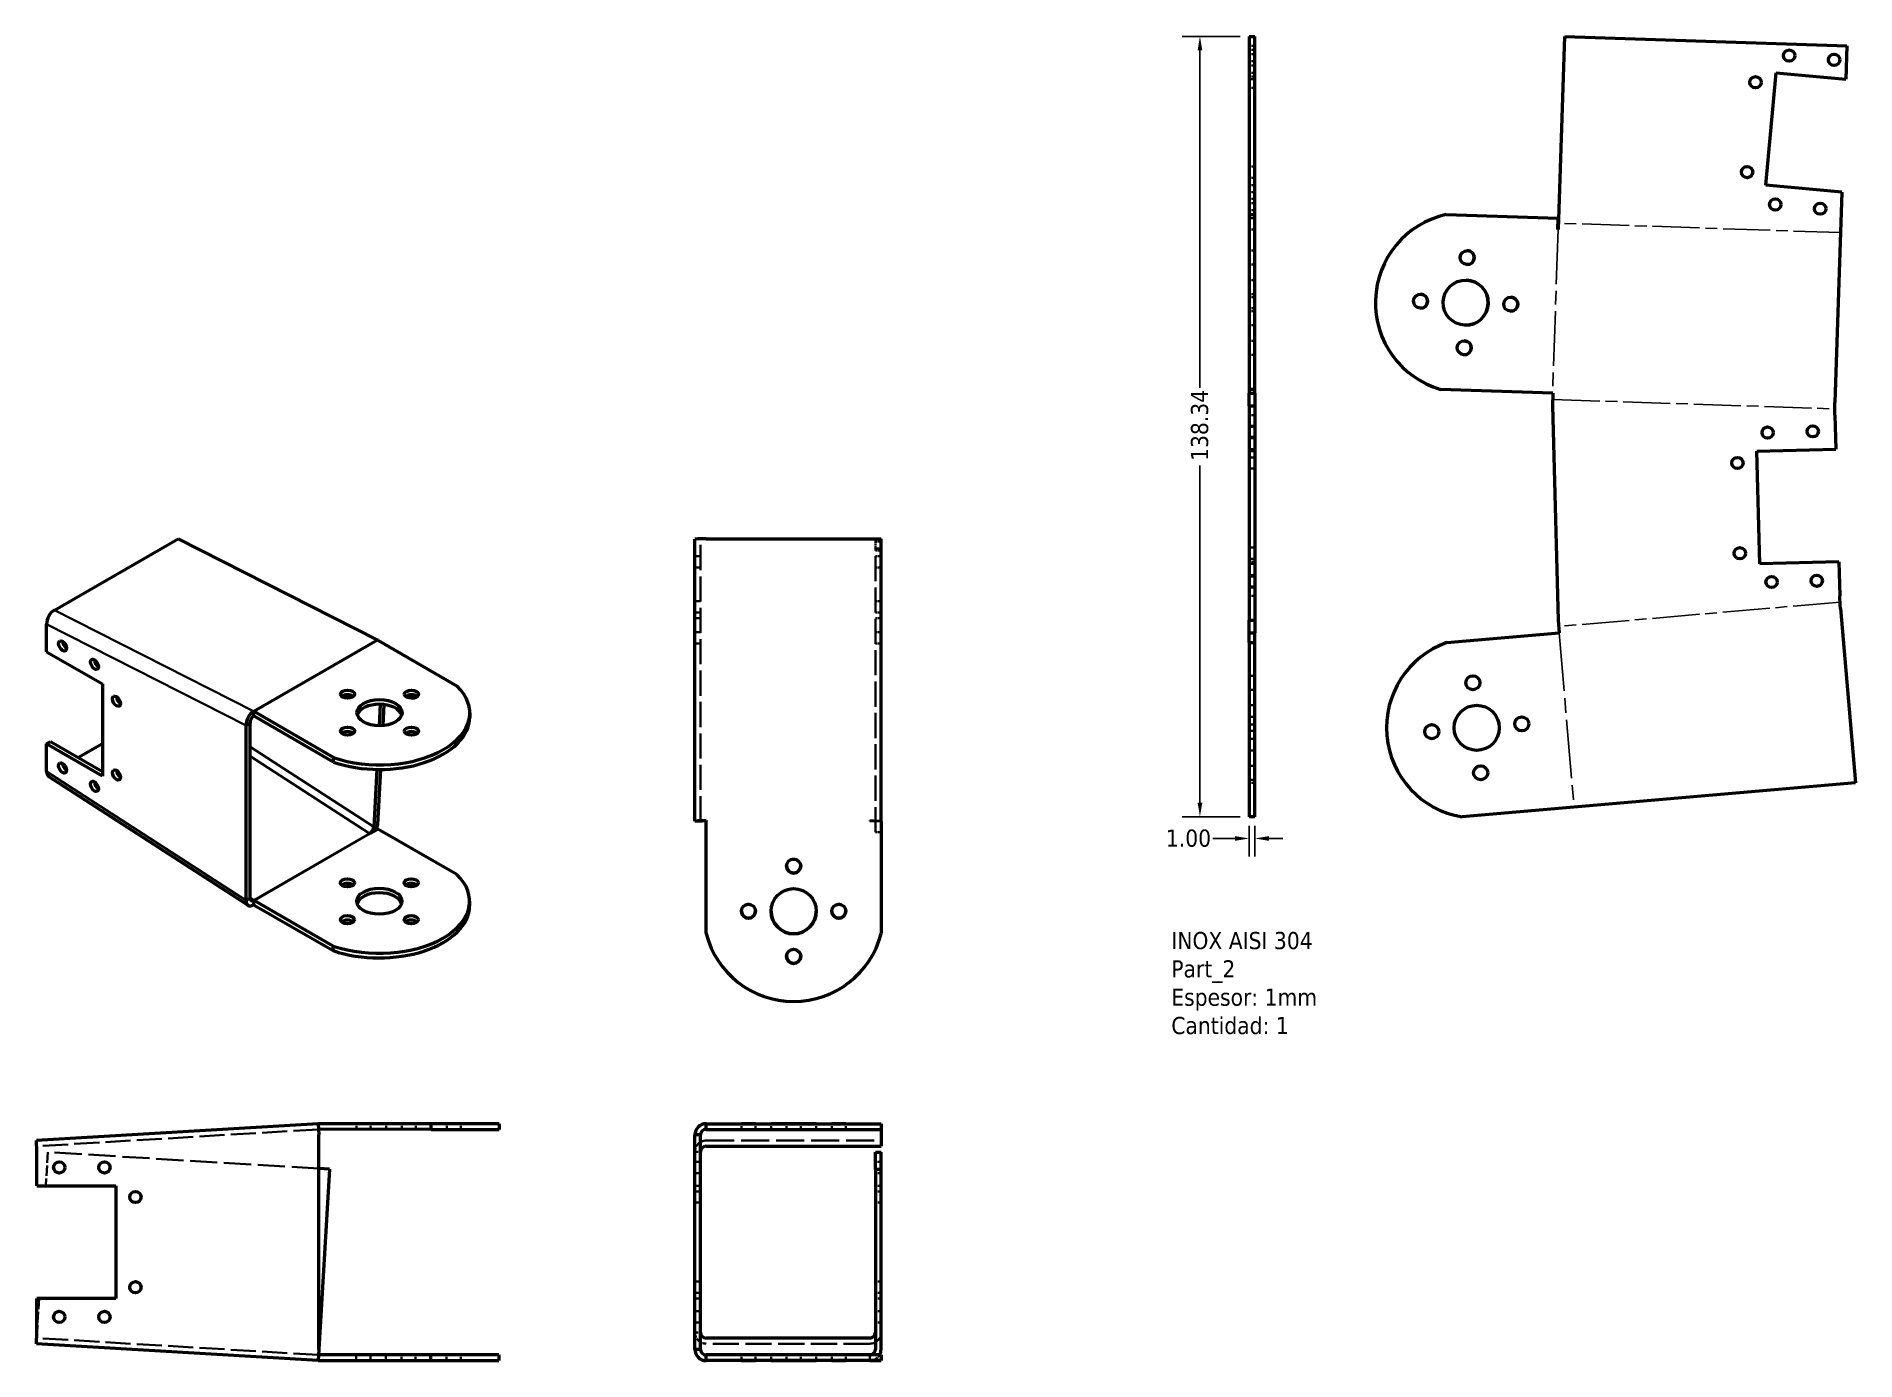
# Model space of a CAD drawing. Header units: millimetres. Extents: x 41 to 363, y 44 to 279.
import ezdxf

# ---------------------------------------------------------------- set-up
doc = ezdxf.new("R2010")
doc.units = ezdxf.units.MM
doc.linetypes.add('CHAIN', pattern=[0.3543, 0.2362, -0.0295, 0.0591, -0.0295])
doc.linetypes.add('DASHED', pattern=[0.2068, 0.1655, -0.0413])
for name, color, linetype, lineweight in [('Bend Centerline (ANSI)', 7, 'CHAIN', 25), ('Dimension (ANSI)', 7, 'Continuous', 25), ('Hidden (ANSI)', 7, 'DASHED', 35), ('Symbol (ANSI)', 7, 'Continuous', 25), ('Visible (ANSI)', 7, 'Continuous', 50), ('Visible Narrow (ANSI)', 7, 'Continuous', 35)]:
    doc.layers.add(name, color=color, linetype=linetype, lineweight=lineweight)
doc.styles.add('Note Text (ANSI)', font='tahoma.ttf')
doc.dimstyles.new('Default - mm (ANSI)', dxfattribs={"dimtxt": 3.048, "dimasz": 2.5, "dimexe": 3.175, "dimexo": 1.6002, "dimgap": 0.8, "dimtad": 0, "dimtoh": 1, "dimrnd": 1e-08, "dimzin": 4, "dimdsep": 46, "dimtxsty": 'Note Text (ANSI)', "dimcen": 0.09, "dimdle": 10, "dimclrd": 256, "dimclre": 256, "dimclrt": 256, "dimadec": 1, "dimazin": 1, "dimtfac": 1, "dimtofl": 0, "dimtmove": 0, "dimatfit": 3, "dimfxl": 0, "dimtolj": 1, "dimtzin": 4, "dimlwd": -1, "dimlwe": -1, "dimarcsym": 0})

# ---------------------------------------------------------------- blocks, each defined once
blk = doc.blocks.new('*D4')
at = {"layer": 'Defpoints', "color": 0}
for p in [(255.79, 278.55), (247.07, 140.22), (255.79, 140.22)]:
    blk.add_point(p, dxfattribs=at)
at = {"layer": 'Dimension (ANSI)'}
for p, q in [((254.19, 278.55), (243.9, 278.55)), ((247.07, 276.05), (247.07, 216.26)), ((247.07, 142.72), (247.07, 202.51)), ((254.19, 140.22), (243.9, 140.22))]:
    blk.add_line(p, q, dxfattribs=at)
for points in [[(246.66, 276.05), (247.49, 276.05), (247.07, 278.55)], [(246.66, 142.72), (247.49, 142.72), (247.07, 140.22)]]:
    blk.add_solid(points, dxfattribs=at)
at = {"layer": 'Dimension (ANSI)', "insert": (245.48, 203.31), "char_height": 3.048, "attachment_point": 1, "rotation": 90, "style": 'Note Text (ANSI)'}
blk.add_mtext('\\A1;138.34', dxfattribs=at)
blk = doc.blocks.new('*D5')
at = {"layer": 'Defpoints', "color": 0}
for p in [(255.79, 140.22), (256.79, 140.22), (256.79, 136.38)]:
    blk.add_point(p, dxfattribs=at)
at = {"layer": 'Dimension (ANSI)'}
for p, q in [((253.29, 136.38), (249.34, 136.38)), ((255.79, 138.61), (255.79, 133.21)), ((256.79, 138.61), (256.79, 133.21)), ((259.29, 136.38), (261.79, 136.38))]:
    blk.add_line(p, q, dxfattribs=at)
for points in [[(253.29, 136.8), (253.29, 135.97), (255.79, 136.38)], [(259.29, 136.8), (259.29, 135.97), (256.79, 136.38)]]:
    blk.add_solid(points, dxfattribs=at)
at = {"layer": 'Dimension (ANSI)', "insert": (241.04, 137.97), "char_height": 3.048, "attachment_point": 1, "style": 'Note Text (ANSI)'}
blk.add_mtext('\\A1;1.00', dxfattribs=at)

msp = doc.modelspace()

# ---------------------------------------------------------------- linework, layer by layer
at = {"layer": 'Bend Centerline (ANSI)', "ltscale": 35.301167}
msp.add_line((360.634, 243.775), (310.632, 245.439), dxfattribs=at)
at = {"layer": 'Bend Centerline (ANSI)', "ltscale": 40.92577}
msp.add_line((310.551, 244.311), (309.586, 215.327), dxfattribs=at)
at = {"layer": 'Bend Centerline (ANSI)', "ltscale": 35.313568}
for p, q in [((309.593, 214.195), (359.611, 212.53)), ((360.525, 178.283), (310.666, 173.955))]:
    msp.add_line(p, q, dxfattribs=at)
at = {"layer": 'Bend Centerline (ANSI)', "ltscale": 43.748238}
msp.add_line((310.72, 172.824), (313.401, 141.941), dxfattribs=at)
at = {"layer": 'Hidden (ANSI)', "ltscale": 1.903676}
for p, q in [((255.786, 276.888), (256.786, 276.888)), ((255.786, 276.142), (256.786, 276.142)), ((255.786, 275.397), (256.786, 275.397)), ((255.786, 274.142), (256.786, 274.142)), ((255.786, 273.397), (256.786, 273.397)), ((255.786, 272.092), (256.786, 272.092)), ((255.786, 271.426), (256.786, 271.426)), ((256.786, 270.94), (255.786, 270.94)), ((255.786, 269.426), (256.786, 269.426)), ((255.786, 255.496), (256.786, 255.496)), ((255.786, 253.496), (256.786, 253.496)), ((255.786, 252.179), (256.786, 252.179)), ((255.786, 250.915), (256.786, 250.915)), ((255.786, 249.757), (256.786, 249.757)), ((255.786, 249.012), (256.786, 249.012)), ((255.786, 247.757), (256.786, 247.757)), ((255.786, 247.012), (256.786, 247.012)), ((256.786, 246.311), (255.786, 246.311)), ((255.786, 244.312), (256.786, 244.312)), ((255.786, 244.309), (256.786, 244.309)), ((256.786, 213.064), (255.786, 213.064)), ((255.786, 211.398), (256.786, 211.398)), ((256.786, 209.545), (255.786, 209.545)), ((256.786, 209.331), (255.786, 209.331)), ((256.786, 207.545), (255.786, 207.545)), ((256.786, 207.331), (255.786, 207.331)), ((256.786, 205.402), (255.786, 205.402)), ((256.786, 205.029), (255.786, 205.029)), ((256.786, 203.937), (255.786, 203.937)), ((256.786, 201.937), (255.786, 201.937)), ((158.555, 189.425), (157.555, 189.425)), ((189.555, 189.005), (190.555, 189.005)), ((190.555, 187.805), (189.555, 187.805)), ((189.555, 187.448), (190.555, 187.448)), ((256.786, 187.942), (255.786, 187.942)), ((157.555, 186.425), (158.555, 186.425)), ((157.555, 184.425), (158.555, 184.425)), ((189.555, 186.425), (190.555, 186.425)), ((189.555, 184.425), (190.555, 184.425)), ((256.786, 185.942), (255.786, 185.942)), ((255.786, 185.409), (256.786, 185.409)), ((256.786, 185.036), (255.786, 185.036)), ((256.786, 183.054), (255.786, 183.054)), ((256.786, 182.841), (255.786, 182.841)), ((256.786, 181.054), (255.786, 181.054)), ((256.786, 180.841), (255.786, 180.841)), ((157.555, 178.425), (158.555, 178.425)), ((189.555, 178.425), (190.555, 178.425)), ((255.786, 179.413), (256.786, 179.413)), ((157.555, 176.425), (158.555, 176.425)), ((157.555, 175.425), (158.555, 175.425)), ((189.555, 176.425), (190.555, 176.425)), ((189.555, 175.425), (190.555, 175.425)), ((255.786, 175.082), (256.786, 175.082)), ((157.555, 172.925), (158.555, 172.925)), ((157.555, 170.925), (158.555, 170.925)), ((189.555, 172.925), (190.555, 172.925)), ((189.555, 170.925), (190.555, 170.925)), ((256.786, 165.22), (255.786, 165.22)), ((256.786, 162.72), (255.786, 162.72)), ((256.786, 160), (255.786, 160)), ((256.786, 157.942), (255.786, 157.942)), ((256.786, 156.558), (255.786, 156.558)), ((256.786, 155.442), (255.786, 155.442)), ((256.786, 154.058), (255.786, 154.058)), ((256.786, 152), (255.786, 152)), ((256.786, 149.28), (255.786, 149.28)), ((256.786, 146.78), (255.786, 146.78)), ((255.786, 146.271), (256.786, 146.271)), ((188.555, 139.486), (188.555, 139.546)), ((188.555, 139.425), (188.555, 139.424)), ((189.555, 137.509), (190.555, 137.509)), ((173.805, 131.485), (173.805, 131.486)), ((176.305, 131.485), (176.305, 131.486)), ((165.805, 123.485), (165.805, 123.486)), ((168.305, 123.485), (168.305, 123.486)), ((171.055, 123.485), (171.055, 123.486)), ((179.055, 123.485), (179.055, 123.486)), ((181.805, 123.485), (181.805, 123.486)), ((184.305, 123.485), (184.305, 123.486)), ((173.805, 115.485), (173.805, 115.486)), ((176.305, 115.485), (176.305, 115.486)), ((97.589, 85.82), (97.588, 84.82)), ((100.089, 85.817), (100.088, 84.817)), ((102.839, 85.814), (102.838, 84.814)), ((105.589, 85.811), (105.588, 84.811)), ((108.089, 85.808), (108.088, 84.808)), ((110.839, 85.805), (110.838, 84.805)), ((113.589, 85.801), (113.588, 84.801)), ((116.089, 85.798), (116.088, 84.798)), ((165.805, 85.809), (165.805, 84.809)), ((168.305, 85.809), (168.305, 84.809)), ((171.055, 85.809), (171.055, 84.809)), ((173.805, 85.8), (173.805, 84.8)), ((176.305, 85.8), (176.305, 84.8)), ((179.055, 85.809), (179.055, 84.809)), ((181.805, 85.809), (181.805, 84.809)), ((184.305, 85.809), (184.305, 84.809)), ((40.899, 81.83), (40.839, 82.828)), ((158.555, 83.828), (157.555, 83.828)), ((158.555, 80.828), (157.555, 80.828)), ((157.555, 79.08), (158.555, 79.08)), ((189.555, 79.08), (190.555, 79.08)), ((157.555, 77.08), (158.555, 77.08)), ((157.555, 74.83), (158.555, 74.83)), ((189.555, 77.08), (190.555, 77.08)), ((189.555, 74.83), (190.555, 74.83)), ((157.555, 73.83), (158.555, 73.83)), ((157.555, 71.83), (158.555, 71.83)), ((189.555, 73.83), (190.555, 73.83)), ((189.555, 71.83), (190.555, 71.83)), ((157.555, 57.83), (158.555, 57.83)), ((157.555, 55.83), (158.555, 55.83)), ((157.555, 54.83), (158.555, 54.83)), ((189.555, 57.83), (190.555, 57.83)), ((189.555, 55.83), (190.555, 55.83)), ((189.555, 54.83), (190.555, 54.83)), ((157.555, 52.58), (158.555, 52.58)), ((189.555, 52.58), (190.555, 52.58)), ((157.555, 50.58), (158.555, 50.58)), ((158.555, 48.831), (157.555, 48.831)), ((189.555, 50.58), (190.555, 50.58)), ((40.899, 47.83), (40.839, 46.831)), ((157.555, 45.831), (158.555, 45.831)), ((90.899, 44.831), (90.9, 43.831)), ((188.555, 44.831), (188.555, 43.831))]:
    msp.add_line(p, q, dxfattribs=at)
at = {"layer": 'Hidden (ANSI)', "ltscale": 1.903681}
for p, q in [((255.786, 240.594), (256.786, 240.594)), ((294.482, 240.593), (294.484, 240.593)), ((255.786, 238.094), (256.786, 238.094)), ((294.399, 238.094), (294.401, 238.094)), ((255.786, 235.348), (256.786, 235.348)), ((255.786, 232.864), (256.786, 232.864)), ((255.786, 232.332), (256.786, 232.332)), ((286.22, 232.864), (286.222, 232.863)), ((294.307, 235.346), (294.309, 235.346)), ((302.211, 232.331), (302.214, 232.331)), ((255.786, 230.364), (256.786, 230.364)), ((255.786, 229.832), (256.786, 229.832)), ((286.137, 230.365), (286.139, 230.365)), ((302.128, 229.833), (302.13, 229.833)), ((255.786, 227.348), (256.786, 227.348)), ((294.041, 227.35), (294.043, 227.35)), ((255.786, 224.603), (256.786, 224.602)), ((293.95, 224.602), (293.952, 224.602)), ((255.786, 222.103), (256.786, 222.102)), ((293.866, 222.103), (293.869, 222.103)), ((173.805, 131.532), (173.805, 131.533)), ((176.305, 131.532), (176.305, 131.533)), ((165.805, 123.532), (165.805, 123.533)), ((168.305, 123.532), (168.305, 123.533)), ((171.055, 123.532), (171.055, 123.533)), ((179.055, 123.532), (179.055, 123.533)), ((181.805, 123.532), (181.805, 123.533)), ((184.305, 123.532), (184.305, 123.533)), ((173.805, 115.532), (173.805, 115.533)), ((176.305, 115.532), (176.305, 115.533)), ((97.542, 44.839), (97.541, 43.839)), ((100.042, 44.842), (100.041, 43.842)), ((102.792, 44.845), (102.791, 43.845)), ((105.542, 44.848), (105.541, 43.848)), ((108.042, 44.851), (108.041, 43.851)), ((110.792, 44.854), (110.791, 43.854)), ((113.542, 44.858), (113.541, 43.858)), ((116.042, 44.861), (116.041, 43.861)), ((165.805, 44.85), (165.805, 43.85)), ((168.305, 44.85), (168.305, 43.85)), ((171.055, 44.85), (171.055, 43.85)), ((173.805, 44.859), (173.805, 43.859)), ((176.305, 44.859), (176.305, 43.859)), ((179.055, 44.85), (179.055, 43.85)), ((181.805, 44.85), (181.805, 43.85)), ((184.305, 44.85), (184.305, 43.85))]:
    msp.add_line(p, q, dxfattribs=at)
at = {"layer": 'Hidden (ANSI)', "ltscale": 26.912107}
msp.add_line((158.555, 139.426), (158.555, 189.425), dxfattribs=at)
at = {"layer": 'Hidden (ANSI)', "ltscale": 2.993033}
for p, q in [((158.555, 189.425), (159.555, 189.425)), ((40.899, 80.828), (40.899, 81.83)), ((40.899, 47.83), (40.899, 48.831))]:
    msp.add_line(p, q, dxfattribs=at)
at = {"layer": 'Hidden (ANSI)', "ltscale": 29.980658}
for p, q in [((159.555, 189.425), (190.555, 189.425)), ((159.555, 84.828), (190.555, 84.828)), ((159.555, 82.828), (190.555, 82.828))]:
    msp.add_line(p, q, dxfattribs=at)
at = {"layer": 'Hidden (ANSI)', "ltscale": 11.44652}
for p, q in [((189.555, 189.005), (189.555, 189.365)), ((41.319, 54.83), (40.959, 48.828))]:
    msp.add_line(p, q, dxfattribs=at)
at = {"layer": 'Hidden (ANSI)', "ltscale": 2.284431}
msp.add_line((189.555, 187.805), (189.555, 189.005), dxfattribs=at)
at = {"layer": 'Hidden (ANSI)', "ltscale": 11.330113}
for p, q in [((189.555, 187.448), (189.555, 187.805)), ((42.876, 80.77), (42.519, 74.83))]:
    msp.add_line(p, q, dxfattribs=at)
at = {"layer": 'Hidden (ANSI)', "ltscale": 26.879869}
for p, q in [((189.555, 137.509), (189.555, 187.448)), ((90.838, 84.826), (40.899, 81.83)), ((90.838, 44.833), (40.899, 47.83))]:
    msp.add_line(p, q, dxfattribs=at)
at = {"layer": 'Hidden (ANSI)', "ltscale": 0.116195}
msp.add_line((188.555, 139.425), (188.555, 139.486), dxfattribs=at)
at = {"layer": 'Hidden (ANSI)', "ltscale": 3.807451}
for p, q in [((190.555, 139.425), (188.555, 139.425)), ((188.555, 139.424), (190.555, 139.424)), ((190.555, 44.831), (188.555, 44.831))]:
    msp.add_line(p, q, dxfattribs=at)
at = {"layer": 'Hidden (ANSI)', "ltscale": 0.035184}
for p, q in [((173.805, 85.818), (173.805, 85.8)), ((176.305, 85.818), (176.305, 85.8)), ((173.805, 43.859), (173.805, 43.841)), ((176.305, 43.859), (176.305, 43.841))]:
    msp.add_line(p, q, dxfattribs=at)
at = {"layer": 'Hidden (ANSI)', "ltscale": 29.079981}
msp.add_line((90.899, 77.889), (42.876, 80.77), dxfattribs=at)
at = {"layer": 'Hidden (ANSI)', "ltscale": 2.990344}
msp.add_line((40.959, 48.828), (40.899, 47.83), dxfattribs=at)
at = {"layer": 'Hidden (ANSI)', "ltscale": 0.034978}
msp.add_line((90.899, 45.85), (90.898, 45.831), dxfattribs=at)
at = {"layer": 'Hidden (ANSI)', "ltscale": 28.046421}
for p, q in [((188.555, 46.831), (159.555, 46.831)), ((188.555, 44.831), (159.555, 44.831))]:
    msp.add_line(p, q, dxfattribs=at)
at = {"layer": 'Hidden (ANSI)', "ltscale": 0.111784}
msp.add_line((188.555, 44.831), (188.555, 44.833), dxfattribs=at)
at = {"layer": 'Hidden (ANSI)', "ltscale": 0.002105}
msp.add_line((188.555, 44.831), (188.555, 44.831), dxfattribs=at)
at = {"layer": 'Hidden (ANSI)', "ltscale": 7.48043}
for centre in [(294.44, 239.344), (286.178, 231.614), (302.17, 231.082), (293.908, 223.353)]:
    msp.add_ellipse(centre, major_axis=(1.249, -0.042), ratio=0.9999973, start_param=1.5698696, end_param=4.7133157, dxfattribs=at)
at = {"layer": 'Hidden (ANSI)', "ltscale": 30.38855}
msp.add_ellipse((294.174, 231.348), major_axis=(3.998, -0.133), ratio=0.9999973, start_param=1.5705067, end_param=4.7126786, dxfattribs=at)
at = {"layer": 'Hidden (ANSI)', "ltscale": 5.980787}
for centre, ratio, start_param, end_param in [((188.555, 189.365), 0.0598923, 0, 1.5707963), ((188.555, 139.426), 0.0598923, 0, 1.5707963), ((188.555, 48.828), 0.9982048, 4.712389, 6.2831853)]:
    msp.add_ellipse(centre, major_axis=(2, 0), ratio=ratio, start_param=start_param, end_param=end_param, dxfattribs=at)
at = {"layer": 'Hidden (ANSI)', "ltscale": 2.990344}
for centre in [(188.555, 189.365), (188.555, 139.426)]:
    msp.add_ellipse(centre, major_axis=(1, 0), ratio=0.0598923, start_param=0, end_param=1.5707963, dxfattribs=at)
at = {"layer": 'Hidden (ANSI)', "ltscale": 7.568598}
msp.add_ellipse((175.055, 131.533), major_axis=(0, 1.25), ratio=0.999998, start_param=4.6929374, end_param=7.8734332, dxfattribs=at)
at = {"layer": 'Hidden (ANSI)', "ltscale": 7.566392}
msp.add_ellipse((175.055, 131.532), major_axis=(0, 1.25), ratio=0.999998, start_param=4.6934008, end_param=7.8729698, dxfattribs=at)
at = {"layer": 'Hidden (ANSI)', "ltscale": 7.478214}
for centre in [(175.055, 131.486), (167.055, 123.486), (183.055, 123.486), (175.055, 115.486)]:
    msp.add_ellipse(centre, major_axis=(1.25, -0.001), ratio=0.9999993, start_param=0, end_param=3.1425194, dxfattribs=at)
at = {"layer": 'Hidden (ANSI)', "ltscale": 30.500465}
msp.add_ellipse((175.055, 123.533), major_axis=(0, 4), ratio=0.999998, start_param=4.7063134, end_param=7.8600572, dxfattribs=at)
at = {"layer": 'Hidden (ANSI)', "ltscale": 30.497663}
msp.add_ellipse((175.055, 123.532), major_axis=(0, 4), ratio=0.999998, start_param=4.7064582, end_param=7.8599124, dxfattribs=at)
at = {"layer": 'Hidden (ANSI)', "ltscale": 30.385708}
msp.add_ellipse((175.055, 123.486), major_axis=(4, -0.001), ratio=0.9999993, start_param=0, end_param=3.1418822, dxfattribs=at)
at = {"layer": 'Hidden (ANSI)', "ltscale": 7.568557}
for centre in [(167.055, 123.533), (183.055, 123.533)]:
    msp.add_ellipse(centre, major_axis=(0, 1.25), ratio=0.999998, start_param=4.692946, end_param=7.8734246, dxfattribs=at)
at = {"layer": 'Hidden (ANSI)', "ltscale": 7.566351}
for centre in [(167.055, 123.532), (183.055, 123.532)]:
    msp.add_ellipse(centre, major_axis=(0, 1.25), ratio=0.999998, start_param=4.6934094, end_param=7.8729612, dxfattribs=at)
at = {"layer": 'Hidden (ANSI)', "ltscale": 29.182472}
for centre in [(175.055, 123.533), (175.055, 123.532)]:
    msp.add_ellipse(centre, major_axis=(0, -16), ratio=0.999998, start_param=4.9630446, end_param=7.603326, dxfattribs=at)
at = {"layer": 'Hidden (ANSI)', "ltscale": 29.182442}
msp.add_ellipse((175.055, 123.486), major_axis=(16, 0), ratio=0.9999993, start_param=3.3922483, end_param=6.0325296, dxfattribs=at)
at = {"layer": 'Hidden (ANSI)', "ltscale": 7.568516}
msp.add_ellipse((175.055, 115.533), major_axis=(0, 1.25), ratio=0.999998, start_param=4.6929546, end_param=7.873416, dxfattribs=at)
at = {"layer": 'Hidden (ANSI)', "ltscale": 7.566311}
msp.add_ellipse((175.055, 115.532), major_axis=(0, 1.25), ratio=0.999998, start_param=4.693418, end_param=7.8729526, dxfattribs=at)
at = {"layer": 'Hidden (ANSI)', "ltscale": 14.952118}
for centre in [(167.055, 84.809), (175.055, 84.818), (175.055, 84.8), (183.055, 84.809)]:
    msp.add_ellipse(centre, major_axis=(-1.25, 0), ratio=0.0011584, dxfattribs=at)
at = {"layer": 'Hidden (ANSI)', "ltscale": 30.382908}
msp.add_ellipse((175.055, 84.809), major_axis=(-4, 0), ratio=0.0011584, dxfattribs=at)
at = {"layer": 'Hidden (ANSI)', "ltscale": 2.62805e-05}
for centre, major_axis, start_param, end_param in [((159.555, 83.828), (-2, 0), 6.2829077, 6.2829408), ((159.555, 45.831), (-2, -0.001), 6.2829, 6.2829332)]:
    msp.add_ellipse(centre, major_axis=major_axis, ratio=0.9982048, start_param=start_param, end_param=end_param, dxfattribs=at)
at = {"layer": 'Hidden (ANSI)', "ltscale": 5.982133}
for centre, major_axis, start_param, end_param in [((159.555, 80.828), (0, 2), 0, 1.5707963), ((159.555, 48.831), (0, -2), 4.712389, 6.2831853)]:
    msp.add_ellipse(centre, major_axis=major_axis, ratio=0.9999984, start_param=start_param, end_param=end_param, dxfattribs=at)
at = {"layer": 'Hidden (ANSI)', "ltscale": 14.952138}
for centre in [(167.055, 44.85), (175.055, 44.859), (175.055, 44.841), (183.055, 44.85)]:
    msp.add_ellipse(centre, major_axis=(1.25, 0), ratio=0.0011584, dxfattribs=at)
at = {"layer": 'Hidden (ANSI)', "ltscale": 30.382948}
msp.add_ellipse((175.055, 44.85), major_axis=(4, 0), ratio=0.0011584, dxfattribs=at)
at = {"layer": 'Hidden (ANSI)', "ltscale": 0.436511}
msp.add_ellipse((188.555, 45.831), major_axis=(-1, 0), ratio=0.9982048, start_param=1.5707963, end_param=1.8001359, dxfattribs=at)
at = {"layer": 'Hidden (ANSI)', "ltscale": 4.035962}
msp.add_ellipse((188.555, 45.831), major_axis=(2, 0), ratio=0.9982048, start_param=4.712389, end_param=5.7724041, dxfattribs=at)
at = {"layer": 'Visible (ANSI)'}
for p, q in [((255.786, 278.552), (256.786, 278.552)), ((255.786, 278.552), (255.786, 246.972)), ((256.786, 246.971), (256.786, 278.552)), ((310.595, 244.309), (311.734, 278.552)), ((311.734, 278.552), (361.736, 276.888)), ((361.736, 276.888), (361.538, 270.94)), ((347.35, 252.179), (349.211, 272.092)), ((349.211, 272.092), (361.538, 270.94)), ((360.871, 250.915), (347.35, 252.179)), ((360.871, 250.915), (359.631, 213.661)), ((255.786, 246.972), (256.786, 246.971)), ((255.786, 246.972), (255.786, 215.989)), ((256.786, 215.989), (256.786, 246.971)), ((290.723, 246.972), (290.725, 246.971)), ((290.725, 246.971), (310.573, 246.311)), ((310.507, 244.312), (310.573, 246.311)), ((310.595, 244.309), (310.507, 244.312)), ((256.786, 215.989), (255.786, 215.989)), ((255.786, 215.989), (255.786, 215.325)), ((255.786, 215.325), (256.786, 215.325)), ((255.786, 213.064), (255.786, 215.325)), ((255.786, 213.064), (255.786, 175.082)), ((255.786, 213.064), (256.786, 213.064)), ((256.786, 215.325), (256.786, 215.989)), ((256.786, 215.325), (256.786, 213.064)), ((256.786, 213.064), (256.786, 175.082)), ((289.694, 215.989), (289.692, 215.989)), ((309.63, 215.325), (289.694, 215.989)), ((309.554, 213.064), (310.567, 175.082)), ((309.554, 213.064), (309.555, 213.064)), ((309.63, 215.325), (309.555, 213.064)), ((359.616, 211.398), (359.776, 205.402)), ((345.781, 205.029), (359.776, 205.402)), ((346.314, 185.036), (345.781, 205.029)), ((44.025, 176.862), (65.946, 189.518)), ((101.258, 171.577), (65.946, 189.518)), ((157.555, 139.426), (157.555, 189.425)), ((159.555, 189.485), (190.555, 189.485)), ((190.555, 139.546), (190.555, 189.485)), ((360.309, 185.409), (346.314, 185.036)), ((360.309, 185.409), (360.469, 179.413)), ((42.653, 169.491), (42.653, 174.388)), ((255.786, 172.828), (255.786, 175.082)), ((255.786, 175.082), (256.786, 175.082)), ((256.786, 175.082), (256.786, 172.828)), ((310.567, 175.082), (310.568, 175.082)), ((310.568, 175.082), (310.763, 172.828)), ((360.605, 177.155), (363.286, 146.271)), ((101.344, 171.53), (115.421, 163.384)), ((255.786, 171.099), (255.786, 172.828)), ((255.786, 172.828), (256.786, 172.828)), ((255.786, 171.099), (255.786, 140.215)), ((255.786, 171.099), (256.786, 171.099)), ((256.786, 171.099), (256.786, 172.828)), ((256.786, 140.215), (256.786, 171.099)), ((290.843, 171.099), (310.763, 172.828)), ((42.653, 169.491), (52.553, 163.775)), ((52.553, 163.775), (52.553, 147.446)), ((79.38, 158.082), (79.337, 158.921)), ((93.5, 149.912), (79.423, 158.058)), ((93.501, 150.728), (79.424, 158.874)), ((101.798, 160.175), (101.594, 156.368)), ((102.281, 156.396), (102.481, 160.126)), ((117.654, 158.664), (117.654, 157.848)), ((78.715, 156.834), (78.008, 156.426)), ((78.009, 156.426), (78.008, 156.426)), ((78.716, 156.834), (78.009, 156.426)), ((78.009, 125.402), (78.009, 156.426)), ((78.716, 156.834), (78.715, 156.834)), ((78.716, 125.81), (78.716, 156.834)), ((42.653, 153.161), (43.36, 153.569)), ((52.553, 147.446), (42.653, 153.161)), ((42.653, 148.264), (42.653, 153.161)), ((43.36, 153.569), (52.553, 148.262)), ((52.553, 153.161), (48.31, 150.712)), ((45.886, 149.312), (45.608, 149.152)), ((93.5, 149.912), (93.501, 150.728)), ((101.179, 148.62), (100.635, 138.466)), ((101.342, 138.874), (101.864, 148.617)), ((78.336, 124.539), (43.011, 147.382)), ((363.286, 146.271), (293.524, 140.215)), ((158.555, 139.426), (157.555, 139.426)), ((157.555, 139.425), (157.555, 139.426)), ((158.555, 139.425), (157.555, 139.425)), ((158.555, 139.425), (158.555, 139.426)), ((159.555, 139.546), (159.555, 139.424)), ((159.555, 119.516), (159.555, 139.424)), ((190.555, 139.424), (190.555, 139.546)), ((190.555, 139.424), (190.555, 119.516)), ((256.786, 140.215), (255.786, 140.215)), ((101.343, 138.057), (99.929, 137.241)), ((115.387, 129.968), (101.343, 138.057)), ((78.716, 125.81), (78.009, 125.402)), ((78.009, 125.402), (78.008, 125.402)), ((79.38, 125.428), (79.337, 124.637)), ((93.467, 117.312), (79.423, 125.402)), ((79.424, 124.585), (93.466, 116.496)), ((117.621, 125.262), (117.62, 124.446)), ((93.466, 116.496), (93.467, 117.312)), ((90.778, 85.824), (40.839, 82.828)), ((90.778, 85.824), (90.898, 83.828)), ((110.807, 84.805), (90.899, 84.828)), ((110.808, 85.805), (90.9, 85.828)), ((110.807, 84.805), (110.808, 85.805)), ((110.807, 84.805), (122.838, 84.791)), ((122.839, 85.791), (110.808, 85.805)), ((122.839, 85.791), (122.838, 84.791)), ((159.555, 85.805), (159.555, 85.828)), ((159.555, 85.828), (190.555, 85.828)), ((159.555, 84.805), (159.555, 85.805)), ((190.555, 85.828), (190.555, 85.805)), ((190.555, 85.805), (190.555, 84.805)), ((190.555, 84.805), (190.555, 81.83)), ((40.899, 80.828), (40.839, 82.828)), ((40.899, 74.83), (40.899, 80.828)), ((90.899, 83.828), (90.898, 83.828)), ((90.899, 45.831), (90.899, 83.828)), ((157.555, 45.831), (157.555, 83.828)), ((158.555, 83.828), (157.555, 83.828)), ((158.555, 45.831), (158.555, 83.828)), ((159.555, 81.83), (190.555, 81.83)), ((189.555, 80.77), (190.555, 80.77)), ((189.555, 77.774), (189.555, 80.77)), ((190.555, 77.774), (190.555, 80.77)), ((92.815, 77.774), (90.899, 77.889)), ((92.815, 77.774), (90.899, 45.85)), ((189.555, 77.774), (189.555, 45.831)), ((189.555, 77.774), (190.555, 77.774)), ((190.555, 45.831), (190.555, 77.774)), ((40.899, 74.83), (54.899, 74.83)), ((54.899, 74.83), (54.899, 54.83)), ((54.899, 54.83), (40.899, 54.83)), ((40.899, 48.831), (40.899, 54.83)), ((40.839, 46.831), (40.899, 48.831)), ((90.778, 43.835), (40.839, 46.831)), ((90.898, 45.831), (90.778, 43.835)), ((90.899, 45.831), (90.898, 45.831)), ((158.555, 45.831), (157.555, 45.831)), ((188.555, 47.83), (159.555, 47.83)), ((110.76, 44.854), (90.899, 44.831)), ((90.9, 43.831), (110.759, 43.854)), ((110.759, 43.854), (110.76, 44.854)), ((110.759, 43.854), (122.791, 43.868)), ((122.792, 44.868), (110.76, 44.854)), ((122.792, 44.868), (122.791, 43.868)), ((159.555, 43.854), (159.555, 44.854)), ((159.555, 43.831), (159.555, 43.854)), ((188.555, 43.831), (159.555, 43.831)), ((188.555, 43.831), (190.555, 43.831)), ((190.555, 44.854), (190.555, 43.854)), ((190.555, 43.854), (190.555, 43.831))]:
    msp.add_line(p, q, dxfattribs=at)
for centre, radius in [((351.505, 275.142), 1), ((359.47, 274.397), 1), ((345.54, 270.426), 1), ((344.051, 254.496), 1), ((349.039, 248.757), 1), ((357.004, 248.012), 1), ((347.694, 208.331), 1), ((355.691, 208.545), 1), ((342.336, 202.937), 1), ((342.762, 186.942), 1), ((348.4, 181.841), 1), ((356.397, 182.054), 1), ((295.445, 163.97), 1.25), ((296.137, 156), 4), ((288.167, 155.308), 1.25), ((304.107, 156.692), 1.25), ((296.829, 148.03), 1.25), ((44.899, 78.08), 1), ((52.899, 78.08), 1), ((58.399, 72.83), 1), ((58.399, 56.83), 1), ((44.899, 51.58), 1), ((52.899, 51.58), 1)]:
    msp.add_circle(centre, radius, dxfattribs=at)
for centre, radius, start, end in [((296.137, 156), 16, 109.32267, 260.59964), ((90.898, 83.828), 2, 89.93363, 93.43363), ((90.898, 83.828), 1, 89.93363, 93.43363), ((90.898, 45.831), 2, 266.56637, 270.06637), ((90.898, 45.831), 1, 266.56637, 270.06637)]:
    msp.add_arc(centre, radius, start, end, dxfattribs=at)
for centre, major_axis, ratio, start_param, end_param in [((294.174, 231.348), (-15.991, 0.532), 0.9999973, 4.9630446, 7.603326), ((294.176, 231.348), (-15.991, 0.532), 0.9999973, 4.9630446, 7.603326), ((294.44, 239.344), (1.249, -0.042), 0.9999973, 4.7133157, 7.8530549), ((286.178, 231.614), (1.249, -0.042), 0.9999973, 4.7133157, 7.8530549), ((294.174, 231.348), (3.998, -0.133), 0.9999973, 4.7126786, 7.853692), ((302.17, 231.082), (1.249, -0.042), 0.9999973, 4.7133157, 7.8530549), ((293.908, 223.353), (1.249, -0.042), 0.9999973, 4.7133157, 7.8530549), ((159.555, 189.425), (-2, 0), 0.0299461, 4.712389, 6.2831853), ((44.068, 175.205), (-0.954, -1.759), 0.5943648, 3.911097, 5.4818933), ((46.189, 170.92), (0.5, -0.866), 0.5773503, 3.9269908, 5.4977871), ((101.342, 169.898), (1, -1.732), 0.5773503, 2.3550361, 2.4161226), ((51.846, 167.654), (0.5, -0.866), 0.5773503, 3.9269908, 5.4977871), ((55.735, 161.122), (0.5, -0.866), 0.5773503, 3.9269908, 5.4977871), ((101.654, 158.68), (16, -0.016), 0.5780187, 4.1782263, 6.8185077), ((95.997, 161.138), (-1.25, 0.001), 0.5780187, 3.7416671, 5.6831108), ((107.31, 161.13), (-1.25, 0.001), 0.5780187, 3.7416671, 5.6831108), ((79.422, 157.242), (0.906, 1.783), 0.6108927, 0.7535836, 2.3243799), ((79.422, 157.242), (-0.453, -0.892), 0.6108927, 3.8951762, 5.4659725), ((79.422, 157.242), (-1, 1.732), 0.5773503, 5.4966288, 5.5577153), ((79.422, 157.242), (-0.5, 0.866), 0.5773503, 5.4966288, 5.5577153), ((101.654, 157.864), (4, -0.004), 0.5780187, 0.177399, 2.9641937), ((101.654, 157.864), (16, -0.016), 0.5780187, 4.1782263, 6.2831853), ((95.997, 154.598), (-1.25, 0.001), 0.5780187, 3.7416671, 5.6831108), ((107.31, 154.591), (-1.25, 0.001), 0.5780187, 3.7416671, 5.6831108), ((46.189, 149.283), (0.5, -0.866), 0.5773503, 3.9269908, 5.4977871), ((55.735, 148.058), (0.5, -0.866), 0.5773503, 3.9269908, 5.4977871), ((44.068, 149.08), (1.044, 1.707), 0.5598171, 2.3702916, 3.1274687), ((51.846, 146.017), (0.5, -0.866), 0.5773503, 3.9269908, 5.4977871), ((99.928, 138.058), (1.086, 1.679), 0.541735, 4.9632887, 5.5260082), ((159.555, 139.426), (-2, 0), 0.0598923, 4.712389, 6.2831853), ((159.555, 139.426), (-1, 0), 0.0598923, 4.712389, 6.2831853), ((99.928, 138.058), (-0.543, -0.84), 0.541735, 0.8136192, 2.3844156), ((99.928, 138.058), (-0.5, 0.866), 0.5773503, 2.2962663, 2.3573529), ((101.621, 125.256), (16, 0.016), 0.5766811, 4.1770706, 6.817352), ((175.055, 131.532), (0, 1.25), 0.999998, 1.5897845, 4.6934008), ((175.055, 131.533), (0, 1.25), 0.999998, 1.5902479, 4.6929374), ((175.055, 131.486), (-1.25, -0.001), 0.9999993, 0, 3.140666), ((79.422, 126.219), (-0.543, -0.84), 0.541735, 5.5272549, 7.0968045), ((95.963, 127.699), (-1.25, -0.001), 0.5766811, 3.7420994, 5.6803672), ((101.62, 124.44), (-4, -0.004), 0.5766811, 3.3182518, 6.1042148), ((107.277, 127.706), (-1.25, -0.001), 0.5766811, 3.7420994, 5.6803672), ((79.422, 126.219), (-1.086, -1.679), 0.541735, 5.5260082, 7.0968045), ((79.422, 126.219), (1, -1.732), 0.5773503, 5.437859, 5.4989455), ((79.422, 126.219), (-0.5, 0.866), 0.5773503, 2.2962663, 2.3573529), ((101.62, 124.44), (-16, -0.016), 0.5766811, 1.035478, 3.140437), ((167.055, 123.532), (0, 1.25), 0.999998, 1.5897759, 4.6934094), ((167.055, 123.533), (0, 1.25), 0.999998, 1.5902393, 4.692946), ((167.055, 123.486), (-1.25, -0.001), 0.9999993, 0, 3.140666), ((175.055, 123.532), (0, 4), 0.999998, 1.5767271, 4.7064582), ((175.055, 123.533), (0, 4), 0.999998, 1.5768719, 4.7063134), ((175.055, 123.486), (-4, -0.001), 0.9999993, 0, 3.1413031), ((183.055, 123.532), (0, 1.25), 0.999998, 1.5897759, 4.6934094), ((183.055, 123.533), (0, 1.25), 0.999998, 1.5902393, 4.692946), ((183.055, 123.486), (-1.25, -0.001), 0.9999993, 0, 3.140666), ((95.963, 121.174), (-1.25, -0.001), 0.5766811, 3.7420994, 5.6803672), ((107.277, 121.182), (-1.25, -0.001), 0.5766811, 3.7420994, 5.6803672), ((175.055, 123.485), (-16, 0), 0.9999993, 0.2506557, 2.890937), ((175.055, 115.532), (0, 1.25), 0.999998, 1.5897673, 4.693418), ((175.055, 115.533), (0, 1.25), 0.999998, 1.5902307, 4.6929546), ((175.055, 115.486), (-1.25, -0.001), 0.9999993, 0, 3.140666), ((159.555, 83.828), (-2, 0), 0.9982048, 4.712389, 6.2831521), ((159.555, 83.828), (-1, 0), 0.9982048, 4.712389, 6.2831853), ((175.055, 85.809), (-16, 0), 0.0011584, 0.2506557, 2.890937), ((175.055, 84.809), (16, 0), 0.0011584, 3.3922483, 6.0325296), ((159.555, 80.828), (0, 1.002), 0.9982048, 0, 1.5707963), ((159.555, 48.831), (0, -1.002), 0.9982048, 4.712389, 6.2831853), ((188.555, 48.828), (1, 0), 0.9982048, 4.712389, 6.2831853), ((159.555, 45.831), (-2, 0), 0.9982048, 0.0000332, 1.5707963), ((159.555, 45.831), (-1, 0), 0.9982048, 0, 1.5707963), ((188.555, 45.831), (1, 0), 0.9982048, 4.9417286, 6.2831853), ((188.555, 45.831), (2, 0), 0.9982048, 5.7724041, 6.2831853), ((175.055, 44.85), (16, 0), 0.0011584, 0.2506557, 2.890937), ((175.055, 43.85), (-16, 0), 0.0011584, 3.3922483, 6.0325296)]:
    msp.add_ellipse(centre, major_axis=major_axis, ratio=ratio, start_param=start_param, end_param=end_param, dxfattribs=at)
for centre, major_axis, ratio in [((294.442, 239.344), (1.249, -0.042), 0.9999973), ((294.176, 231.348), (3.998, -0.133), 0.9999973), ((286.181, 231.614), (1.249, -0.042), 0.9999973), ((302.172, 231.082), (1.249, -0.042), 0.9999973), ((293.91, 223.352), (1.249, -0.042), 0.9999973), ((45.482, 170.512), (-0.5, 0.866), 0.5773503), ((51.139, 167.246), (-0.5, 0.866), 0.5773503), ((55.028, 160.714), (-0.5, 0.866), 0.5773503), ((95.998, 161.954), (-1.25, 0.001), 0.5780187), ((107.311, 161.946), (-1.25, 0.001), 0.5780187), ((101.654, 158.68), (-4, 0.004), 0.5780187), ((95.998, 155.414), (-1.25, 0.001), 0.5780187), ((107.311, 155.407), (-1.25, 0.001), 0.5780187), ((45.482, 148.874), (-0.5, 0.866), 0.5773503), ((55.028, 147.65), (-0.5, 0.866), 0.5773503), ((51.139, 145.608), (-0.5, 0.866), 0.5773503), ((175.055, 131.485), (-1.25, 0), 0.9999993), ((95.964, 128.515), (1.25, 0.001), 0.5766811), ((107.278, 128.522), (1.25, 0.001), 0.5766811), ((101.621, 125.256), (4, 0.004), 0.5766811), ((175.055, 123.485), (-4, 0), 0.9999993), ((95.964, 121.99), (1.25, 0.001), 0.5766811), ((107.278, 121.998), (1.25, 0.001), 0.5766811), ((167.055, 123.485), (-1.25, 0), 0.9999993), ((183.055, 123.485), (-1.25, 0), 0.9999993), ((175.055, 115.485), (-1.25, 0), 0.9999993), ((167.055, 85.809), (-1.25, 0), 0.0011584), ((175.055, 85.809), (-4, 0), 0.0011584), ((175.055, 85.818), (-1.25, 0), 0.0011584), ((175.055, 85.8), (-1.25, 0), 0.0011584), ((183.055, 85.809), (-1.25, 0), 0.0011584), ((167.055, 43.85), (-1.25, 0), 0.0011584), ((175.055, 43.85), (-4, 0), 0.0011584), ((175.055, 43.859), (-1.25, 0), 0.0011584), ((175.055, 43.841), (-1.25, 0), 0.0011584), ((183.055, 43.85), (-1.25, 0), 0.0011584)]:
    msp.add_ellipse(centre, major_axis=major_axis, ratio=ratio, dxfattribs=at)
for points in [[(359.616, 211.398), (359.61, 212.153), (359.606, 212.908), (359.631, 213.661)], [(360.605, 177.155), (360.54, 177.906), (360.503, 178.66), (360.469, 179.413)]]:
    msp.add_open_spline(points, degree=3, dxfattribs=at)
at = {"layer": 'Visible Narrow (ANSI)'}
for p, q in [((78.008, 156.426), (42.653, 174.388)), ((79.337, 158.921), (44.025, 176.862)), ((79.337, 158.921), (101.258, 171.577)), ((101.344, 171.53), (79.424, 158.874)), ((79.424, 158.874), (79.423, 158.058)), ((78.716, 152.64), (100.635, 138.466)), ((99.886, 137.267), (78.716, 150.956)), ((78.008, 125.402), (42.653, 148.264)), ((100.635, 138.466), (101.342, 138.874)), ((79.38, 125.428), (99.886, 137.267)), ((99.929, 137.241), (79.423, 125.402)), ((79.38, 125.428), (78.716, 125.857)), ((79.423, 125.402), (79.424, 124.585))]:
    msp.add_line(p, q, dxfattribs=at)

# ---------------------------------------------------------------- texts
at = {"layer": 'Symbol (ANSI)', "insert": (241.994, 119.814), "char_height": 3.048, "width": 27.21711, "attachment_point": 1, "line_spacing_factor": 0.987884, "style": 'Note Text (ANSI)'}
msp.add_mtext('{\\fTahoma|b0|i0;INOX AISI 304\\P\\fTahoma|b0|i0;Part_2\\P\\fTahoma|b0|i0;Espesor: 1mm\\P\\fTahoma|b0|i0;Cantidad: 1}', dxfattribs=at)

# ---------------------------------------------------------------- dimensions: what is measured, and where the dimension line sits
at = {"layer": 'Dimension (ANSI)'}
for base, p1, p2, angle, picture, middle in [((247.072, 140.215), (255.786, 278.552), (255.786, 140.215), 90, '*D4', (247.072, 209.384)), ((256.786, 136.383), (255.786, 140.215), (256.786, 140.215), 180, '*D5', (244.787, 136.383))]:
    dim = msp.add_linear_dim(base=base, p1=p1, p2=p2, angle=angle, dimstyle='Default - mm (ANSI)', override={"dimgap": 0.8, "dimtoh": 0, "dimdec": 2, "dimtol": 0, "dimlim": 0, "dimtp": 0, "dimtm": 0, "dimtdec": 2, "dimatfit": 1}, dxfattribs=at)
    dim.commit()
    dim.dimension.update_dxf_attribs({"geometry": picture, "text_midpoint": middle, "dimtype": 160})

doc.saveas('drawing.dxf')
